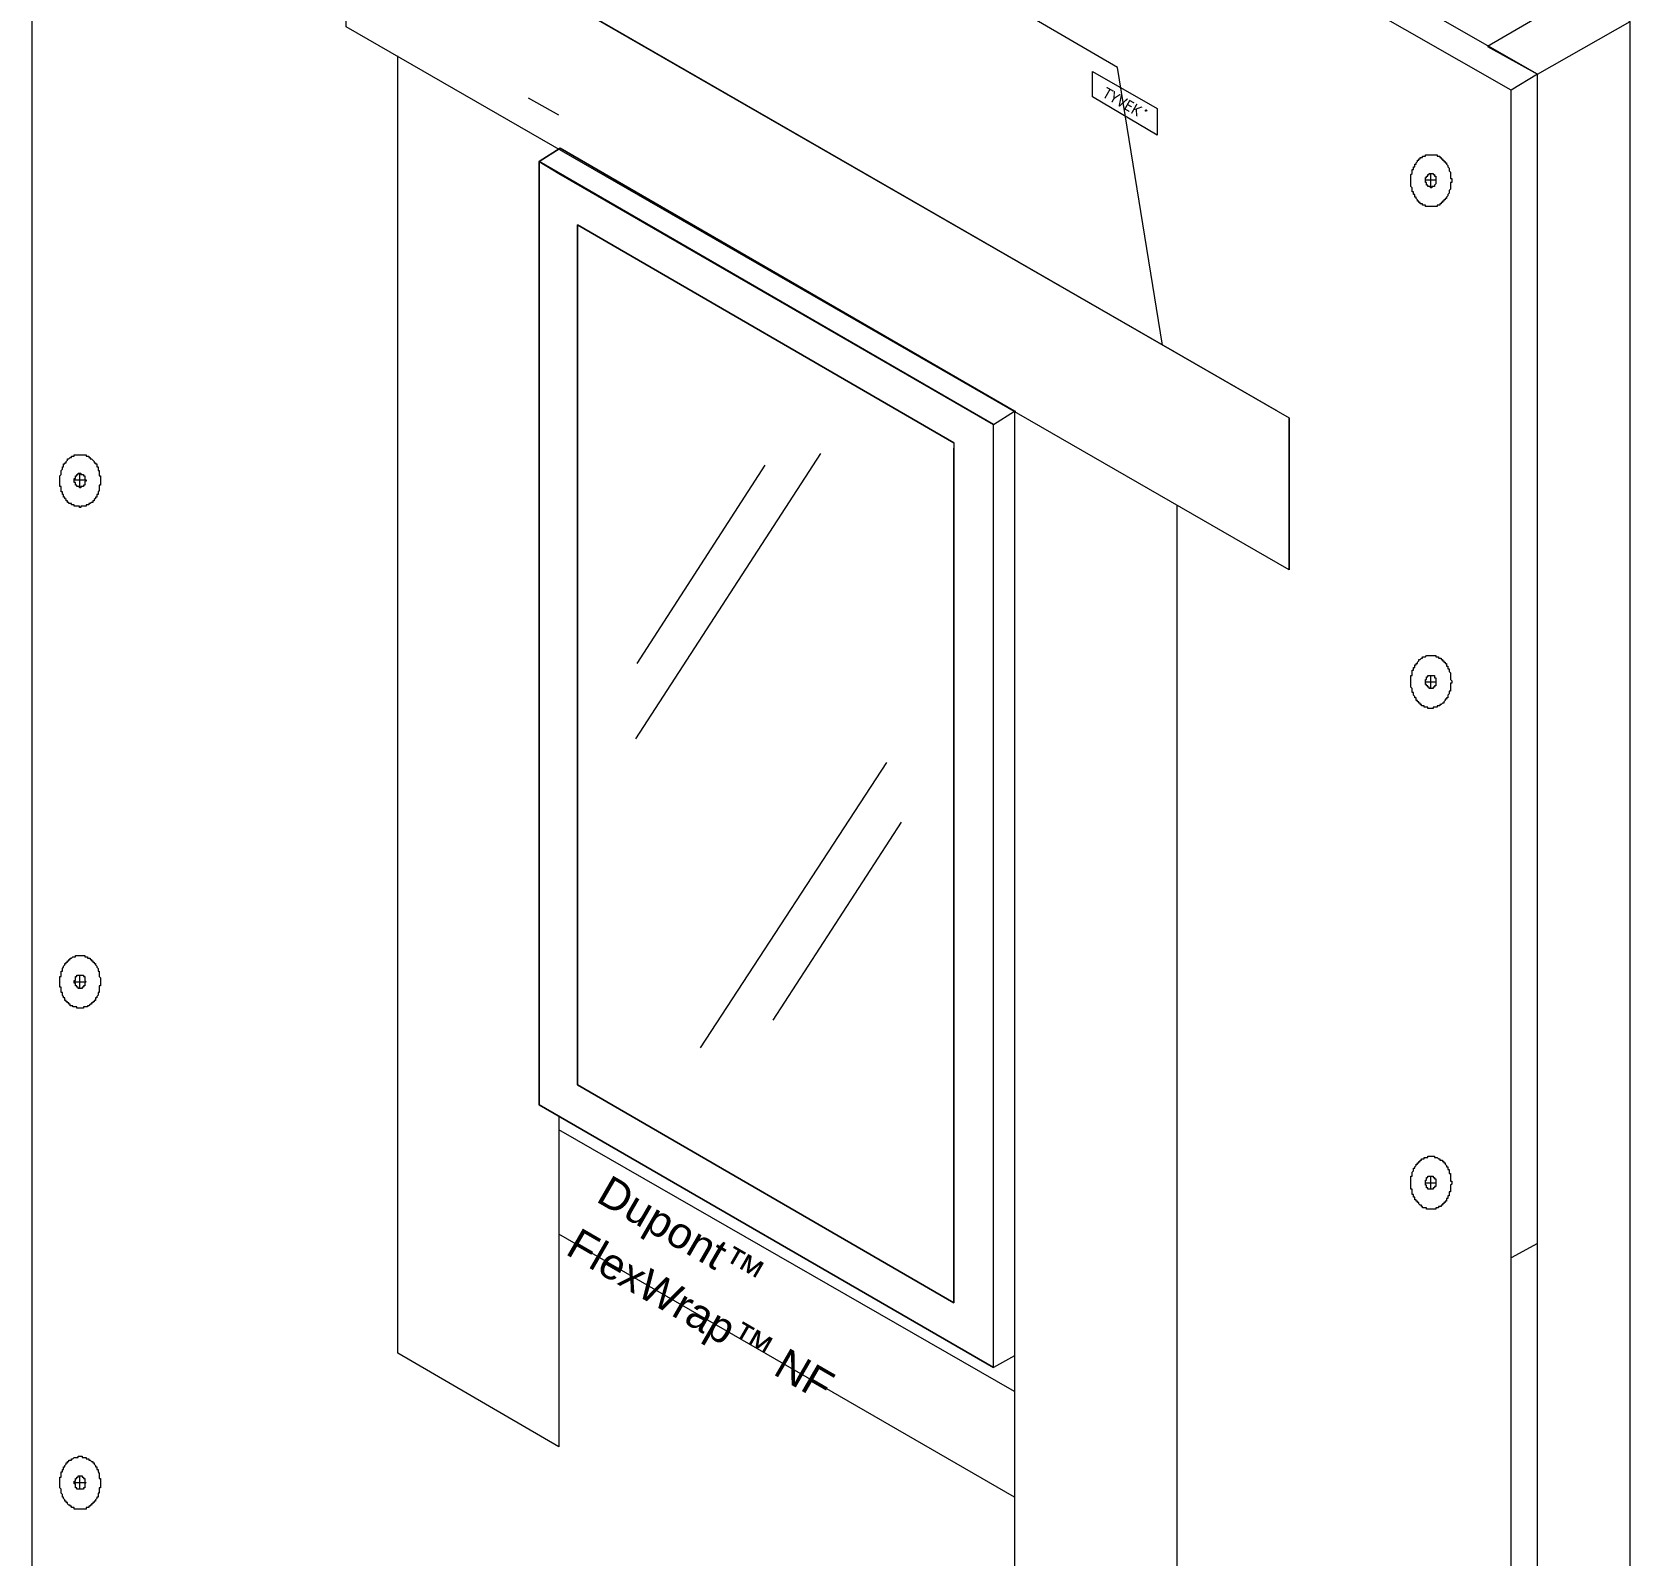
# Model space of a CAD drawing. Header units: inches. Extents: x 0 to 32.7, y -0.1 to 22.9.
# Drawn here: x 14.95 to 16.967, y 2.544 to 4.465 of the extents above; entities that cross this region are included whole.
import ezdxf

# ---------------------------------------------------------------- set-up
doc = ezdxf.new("R2010")
doc.units = ezdxf.units.IN
doc.header["$MEASUREMENT"] = 0
doc.layers.add('PDF_Geometry', color=7, linetype='Continuous', true_color=0x5d5d5d)
doc.layers.add('PDF_Text', color=7, linetype='Continuous')
doc.styles.add('PDF Arial', font='arial.ttf')
doc.styles.add('PDF Chief Blueprint', font='Chief_Blueprint.ttf')
doc.styles.add('PDF Malgun Gothic', font='malgun.ttf')

msp = doc.modelspace()

# ---------------------------------------------------------------- linework, layer by layer
at = {"layer": 'PDF_Geometry', "color": 254, "lineweight": 18, "true_color": 0xe1e1e1}
for points in [[(16.8171, 1.4453), (16.8504, 1.4636), (16.8504, 4.4119), (14.9838, 5.4769), (14.9504, 5.4569)], [(16.8504, 4.4119), (16.8171, 4.3919)], [(16.8504, 2.9369), (16.8171, 2.9186)]]:
    msp.add_lwpolyline(points, dxfattribs=at)
at = {"layer": 'PDF_Geometry', "color": 7, "lineweight": 18}
msp.add_lwpolyline([(16.8171, 1.4453), (16.8171, 4.3919), (14.9504, 5.4569), (14.9504, 2.5253)], close=True, dxfattribs=at)
for points in [[(16.3771, 4.0703), (16.3204, 4.4203), (15.7371, 4.7603), (15.4704, 4.5936)], [(15.6171, 4.3186), (16.1904, 3.9869), (16.1921, 3.9869)]]:
    msp.add_lwpolyline(points, dxfattribs=at)
at = {"layer": 'PDF_Geometry', "color": 252, "lineweight": 18, "true_color": 0x929292}
msp.add_lwpolyline([(16.5371, 3.7869), (15.3471, 4.4719), (15.3471, 4.6636), (16.5371, 3.9786)], close=True, dxfattribs=at)
at = {"layer": 'PDF_Geometry', "color": 251, "lineweight": 18, "true_color": 0x686868}
for points in [[(16.5221, 3.9869), (15.3821, 4.6436)], [(15.6154, 4.3603), (15.5771, 4.3819)], [(16.7088, 4.2786), (16.7221, 4.2786)], [(16.7154, 4.2869), (16.7154, 4.2686)], [(16.8171, 1.4453), (16.8171, 3.9903)], [(15.9454, 3.9336), (15.7121, 3.5736)], [(15.8754, 3.9186), (15.7138, 3.6686)], [(15.0038, 3.9003), (15.0188, 3.9003)], [(15.0104, 3.9086), (15.0104, 3.8903)], [(16.7154, 3.6536), (16.7154, 3.6369)], [(16.7088, 3.6453), (16.7221, 3.6453)], [(16.0288, 3.5436), (15.7938, 3.1836)], [(16.0471, 3.4686), (15.8854, 3.2186)], [(15.0104, 3.2753), (15.0104, 3.2586)], [(15.0038, 3.2669), (15.0188, 3.2669)], [(16.7088, 3.0136), (16.7221, 3.0136)], [(16.7154, 3.0219), (16.7154, 3.0053)], [(15.0104, 2.6436), (15.0104, 2.6269)], [(15.0038, 2.6353), (15.0188, 2.6353)]]:
    msp.add_lwpolyline(points, dxfattribs=at)
at = {"layer": 'PDF_Geometry', "color": 253, "lineweight": 18, "true_color": 0xa2a2a2}
msp.add_lwpolyline([(16.8504, 1.4636), (16.9671, 1.5319), (16.9671, 4.4786), (16.9038, 4.5153), (16.7871, 4.4469), (16.8504, 4.4119), (16.9671, 4.4786)], dxfattribs=at)
at = {"layer": 'PDF_Geometry', "color": 252, "lineweight": 18, "true_color": 0x929292}
for points in [[(15.6154, 3.0969), (15.6154, 2.6803), (15.4121, 2.7986), (15.4121, 4.4353)], [(16.1904, 3.9869), (16.1904, 2.3486), (16.3954, 2.2303), (16.3954, 3.8686)], [(16.5371, 3.7869), (16.5371, 3.9786)]]:
    msp.add_lwpolyline(points, dxfattribs=at)
at = {"layer": 'PDF_Geometry', "color": 254, "lineweight": 18, "true_color": 0xe1e1e1}
msp.add_lwpolyline([(16.3704, 4.3353), (16.2888, 4.3836), (16.2888, 4.4153), (16.3704, 4.3686)], close=True, dxfattribs=at)
at = {"layer": 'PDF_Geometry', "color": 252, "lineweight": 18, "true_color": 0x959595}
for points in [[(16.1904, 3.9869), (16.1904, 2.7953), (16.1638, 2.7803), (15.5904, 3.1119), (15.5904, 4.3019), (15.5904, 3.1119), (16.1638, 2.7803), (16.1638, 3.9703), (15.5904, 4.3019), (15.6154, 4.2869), (16.1638, 3.9703), (16.1904, 3.9869), (15.6171, 4.3186), (15.5904, 4.3019), (15.6171, 4.3186)], [(16.1138, 3.9469), (15.6388, 4.2219), (15.6388, 3.1369), (16.1138, 2.8619), (16.1138, 3.9403)], [(16.1904, 2.7503), (15.6154, 3.0803)]]:
    msp.add_lwpolyline(points, dxfattribs=at)
at = {"layer": 'PDF_Geometry', "lineweight": 18}
for points in [[(16.7154, 4.3103), (16.7171, 4.3103), (16.7188, 4.3103), (16.7204, 4.3103), (16.7221, 4.3103), (16.7238, 4.3103), (16.7238, 4.3086), (16.7254, 4.3086), (16.7271, 4.3086), (16.7271, 4.3069), (16.7288, 4.3069), (16.7288, 4.3053), (16.7304, 4.3053), (16.7304, 4.3036), (16.7321, 4.3036), (16.7321, 4.3019), (16.7338, 4.3019), (16.7338, 4.3003), (16.7354, 4.3003), (16.7354, 4.2986), (16.7371, 4.2969), (16.7371, 4.2953), (16.7388, 4.2936), (16.7388, 4.2919), (16.7388, 4.2903), (16.7404, 4.2886), (16.7404, 4.2869), (16.7404, 4.2853), (16.7404, 4.2836), (16.7404, 4.2819), (16.7404, 4.2803), (16.7421, 4.2803), (16.7421, 4.2786), (16.7421, 4.2769), (16.7421, 4.2753), (16.7404, 4.2753), (16.7404, 4.2736), (16.7404, 4.2719), (16.7404, 4.2703), (16.7404, 4.2686), (16.7404, 4.2669), (16.7388, 4.2653), (16.7388, 4.2636), (16.7388, 4.2619), (16.7371, 4.2603), (16.7371, 4.2586), (16.7354, 4.2569), (16.7354, 4.2553), (16.7338, 4.2553), (16.7338, 4.2536), (16.7321, 4.2536), (16.7321, 4.2519), (16.7304, 4.2519), (16.7304, 4.2503), (16.7288, 4.2503), (16.7288, 4.2486), (16.7271, 4.2486), (16.7271, 4.2469), (16.7254, 4.2469), (16.7238, 4.2469), (16.7238, 4.2453), (16.7221, 4.2453), (16.7204, 4.2453), (16.7188, 4.2453), (16.7171, 4.2453), (16.7154, 4.2453), (16.7138, 4.2453), (16.7121, 4.2453), (16.7104, 4.2453), (16.7088, 4.2453), (16.7088, 4.2469), (16.7071, 4.2469), (16.7054, 4.2469), (16.7054, 4.2486), (16.7038, 4.2486), (16.7021, 4.2486), (16.7021, 4.2503), (16.7004, 4.2503), (16.7004, 4.2519), (16.6988, 4.2519), (16.6988, 4.2536), (16.6971, 4.2553), (16.6971, 4.2569), (16.6954, 4.2569), (16.6954, 4.2586), (16.6954, 4.2603), (16.6938, 4.2603), (16.6938, 4.2619), (16.6938, 4.2636), (16.6921, 4.2636), (16.6921, 4.2653), (16.6921, 4.2669), (16.6921, 4.2686), (16.6904, 4.2703), (16.6904, 4.2719), (16.6904, 4.2736), (16.6904, 4.2753), (16.6904, 4.2769), (16.6904, 4.2786), (16.6904, 4.2803), (16.6904, 4.2819), (16.6904, 4.2836), (16.6904, 4.2853), (16.6921, 4.2869), (16.6921, 4.2886), (16.6921, 4.2903), (16.6921, 4.2919), (16.6938, 4.2919), (16.6938, 4.2936), (16.6938, 4.2953), (16.6954, 4.2953), (16.6954, 4.2969), (16.6954, 4.2986), (16.6971, 4.2986), (16.6971, 4.3003), (16.6988, 4.3019), (16.6988, 4.3036), (16.7004, 4.3036), (16.7004, 4.3053), (16.7021, 4.3053), (16.7021, 4.3069), (16.7038, 4.3069), (16.7054, 4.3069), (16.7054, 4.3086), (16.7071, 4.3086), (16.7088, 4.3086), (16.7088, 4.3103), (16.7104, 4.3103), (16.7121, 4.3103), (16.7138, 4.3103)], [(15.0104, 3.9319), (15.0121, 3.9319), (15.0138, 3.9319), (15.0154, 3.9319), (15.0171, 3.9319), (15.0188, 3.9319), (15.0188, 3.9303), (15.0204, 3.9303), (15.0221, 3.9303), (15.0221, 3.9286), (15.0238, 3.9286), (15.0238, 3.9269), (15.0254, 3.9269), (15.0271, 3.9253), (15.0288, 3.9236), (15.0288, 3.9219), (15.0304, 3.9219), (15.0304, 3.9203), (15.0321, 3.9203), (15.0321, 3.9186), (15.0321, 3.9169), (15.0338, 3.9169), (15.0338, 3.9153), (15.0338, 3.9136), (15.0338, 3.9119), (15.0354, 3.9119), (15.0354, 3.9103), (15.0354, 3.9086), (15.0354, 3.9069), (15.0354, 3.9053), (15.0371, 3.9053), (15.0371, 3.9036), (15.0371, 3.9019), (15.0371, 3.9003), (15.0371, 3.8986), (15.0371, 3.8969), (15.0371, 3.8953), (15.0371, 3.8936), (15.0354, 3.8936), (15.0354, 3.8919), (15.0354, 3.8903), (15.0354, 3.8886), (15.0354, 3.8869), (15.0338, 3.8853), (15.0338, 3.8836), (15.0338, 3.8819), (15.0321, 3.8819), (15.0321, 3.8803), (15.0321, 3.8786), (15.0304, 3.8786), (15.0304, 3.8769), (15.0288, 3.8753), (15.0288, 3.8736), (15.0271, 3.8736), (15.0271, 3.8719), (15.0254, 3.8719), (15.0238, 3.8703), (15.0221, 3.8703), (15.0221, 3.8686), (15.0204, 3.8686), (15.0188, 3.8686), (15.0188, 3.8669), (15.0171, 3.8669), (15.0154, 3.8669), (15.0138, 3.8669), (15.0121, 3.8669), (15.0121, 3.8653), (15.0104, 3.8653), (15.0104, 3.8669), (15.0088, 3.8669), (15.0071, 3.8669), (15.0054, 3.8669), (15.0038, 3.8669), (15.0038, 3.8686), (15.0021, 3.8686), (15.0004, 3.8686), (15.0004, 3.8703), (14.9988, 3.8703), (14.9971, 3.8703), (14.9971, 3.8719), (14.9954, 3.8719), (14.9954, 3.8736), (14.9938, 3.8736), (14.9938, 3.8753), (14.9921, 3.8769), (14.9921, 3.8786), (14.9904, 3.8786), (14.9904, 3.8803), (14.9904, 3.8819), (14.9888, 3.8819), (14.9888, 3.8836), (14.9888, 3.8853), (14.9871, 3.8853), (14.9871, 3.8869), (14.9871, 3.8886), (14.9871, 3.8903), (14.9871, 3.8919), (14.9854, 3.8919), (14.9854, 3.8936), (14.9854, 3.8953), (14.9854, 3.8969), (14.9854, 3.8986), (14.9854, 3.9003), (14.9854, 3.9019), (14.9854, 3.9036), (14.9854, 3.9053), (14.9871, 3.9069), (14.9871, 3.9086), (14.9871, 3.9103), (14.9871, 3.9119), (14.9888, 3.9136), (14.9888, 3.9153), (14.9888, 3.9169), (14.9904, 3.9169), (14.9904, 3.9186), (14.9904, 3.9203), (14.9921, 3.9203), (14.9921, 3.9219), (14.9938, 3.9219), (14.9938, 3.9236), (14.9954, 3.9253), (14.9954, 3.9269), (14.9971, 3.9269), (14.9988, 3.9286), (15.0004, 3.9286), (15.0004, 3.9303), (15.0021, 3.9303), (15.0038, 3.9303), (15.0038, 3.9319), (15.0054, 3.9319), (15.0071, 3.9319), (15.0088, 3.9319)], [(16.7154, 3.6786), (16.7171, 3.6786), (16.7188, 3.6786), (16.7204, 3.6786), (16.7221, 3.6786), (16.7221, 3.6769), (16.7238, 3.6769), (16.7254, 3.6769), (16.7254, 3.6753), (16.7271, 3.6753), (16.7288, 3.6753), (16.7288, 3.6736), (16.7304, 3.6736), (16.7304, 3.6719), (16.7321, 3.6719), (16.7321, 3.6703), (16.7338, 3.6703), (16.7338, 3.6686), (16.7354, 3.6686), (16.7354, 3.6669), (16.7354, 3.6653), (16.7371, 3.6653), (16.7371, 3.6636), (16.7371, 3.6619), (16.7388, 3.6619), (16.7388, 3.6603), (16.7388, 3.6586), (16.7404, 3.6569), (16.7404, 3.6553), (16.7404, 3.6536), (16.7404, 3.6519), (16.7404, 3.6503), (16.7404, 3.6486), (16.7421, 3.6469), (16.7421, 3.6453), (16.7421, 3.6436), (16.7404, 3.6436), (16.7404, 3.6419), (16.7404, 3.6403), (16.7404, 3.6386), (16.7404, 3.6369), (16.7404, 3.6353), (16.7404, 3.6336), (16.7388, 3.6336), (16.7388, 3.6319), (16.7388, 3.6303), (16.7371, 3.6286), (16.7371, 3.6269), (16.7371, 3.6253), (16.7354, 3.6253), (16.7354, 3.6236), (16.7338, 3.6236), (16.7338, 3.6219), (16.7321, 3.6203), (16.7321, 3.6186), (16.7304, 3.6186), (16.7288, 3.6169), (16.7271, 3.6169), (16.7271, 3.6153), (16.7254, 3.6153), (16.7238, 3.6153), (16.7238, 3.6136), (16.7221, 3.6136), (16.7204, 3.6136), (16.7188, 3.6136), (16.7188, 3.6119), (16.7171, 3.6119), (16.7154, 3.6119), (16.7138, 3.6119), (16.7121, 3.6119), (16.7121, 3.6136), (16.7104, 3.6136), (16.7088, 3.6136), (16.7071, 3.6136), (16.7071, 3.6153), (16.7054, 3.6153), (16.7038, 3.6153), (16.7038, 3.6169), (16.7021, 3.6169), (16.7021, 3.6186), (16.7004, 3.6186), (16.7004, 3.6203), (16.6988, 3.6203), (16.6988, 3.6219), (16.6971, 3.6219), (16.6971, 3.6236), (16.6971, 3.6253), (16.6954, 3.6253), (16.6954, 3.6269), (16.6938, 3.6286), (16.6938, 3.6303), (16.6938, 3.6319), (16.6921, 3.6319), (16.6921, 3.6336), (16.6921, 3.6353), (16.6921, 3.6369), (16.6904, 3.6386), (16.6904, 3.6403), (16.6904, 3.6419), (16.6904, 3.6436), (16.6904, 3.6453), (16.6904, 3.6469), (16.6904, 3.6486), (16.6904, 3.6503), (16.6904, 3.6519), (16.6904, 3.6536), (16.6921, 3.6536), (16.6921, 3.6553), (16.6921, 3.6569), (16.6921, 3.6586), (16.6921, 3.6603), (16.6938, 3.6603), (16.6938, 3.6619), (16.6938, 3.6636), (16.6954, 3.6636), (16.6954, 3.6653), (16.6954, 3.6669), (16.6971, 3.6669), (16.6971, 3.6686), (16.6988, 3.6686), (16.6988, 3.6703), (16.7004, 3.6719), (16.7004, 3.6736), (16.7021, 3.6736), (16.7038, 3.6753), (16.7054, 3.6753), (16.7054, 3.6769), (16.7071, 3.6769), (16.7088, 3.6769), (16.7104, 3.6786), (16.7121, 3.6786), (16.7138, 3.6786)], [(15.0104, 3.3003), (15.0121, 3.3003), (15.0138, 3.3003), (15.0154, 3.3003), (15.0171, 3.3003), (15.0171, 3.2986), (15.0188, 3.2986), (15.0204, 3.2986), (15.0204, 3.2969), (15.0221, 3.2969), (15.0238, 3.2969), (15.0238, 3.2953), (15.0254, 3.2953), (15.0254, 3.2936), (15.0271, 3.2936), (15.0271, 3.2919), (15.0288, 3.2919), (15.0288, 3.2903), (15.0304, 3.2903), (15.0304, 3.2886), (15.0321, 3.2869), (15.0321, 3.2853), (15.0338, 3.2836), (15.0338, 3.2819), (15.0338, 3.2803), (15.0354, 3.2803), (15.0354, 3.2786), (15.0354, 3.2769), (15.0354, 3.2753), (15.0354, 3.2736), (15.0371, 3.2719), (15.0371, 3.2703), (15.0371, 3.2686), (15.0371, 3.2669), (15.0371, 3.2653), (15.0371, 3.2636), (15.0371, 3.2619), (15.0354, 3.2619), (15.0354, 3.2603), (15.0354, 3.2586), (15.0354, 3.2569), (15.0354, 3.2553), (15.0354, 3.2536), (15.0338, 3.2536), (15.0338, 3.2519), (15.0338, 3.2503), (15.0321, 3.2486), (15.0321, 3.2469), (15.0304, 3.2469), (15.0304, 3.2453), (15.0304, 3.2436), (15.0288, 3.2436), (15.0288, 3.2419), (15.0271, 3.2419), (15.0271, 3.2403), (15.0254, 3.2403), (15.0254, 3.2386), (15.0238, 3.2386), (15.0221, 3.2369), (15.0204, 3.2369), (15.0204, 3.2353), (15.0188, 3.2353), (15.0171, 3.2353), (15.0154, 3.2353), (15.0154, 3.2336), (15.0138, 3.2336), (15.0121, 3.2336), (15.0104, 3.2336), (15.0088, 3.2336), (15.0071, 3.2336), (15.0071, 3.2353), (15.0054, 3.2353), (15.0038, 3.2353), (15.0021, 3.2353), (15.0021, 3.2369), (15.0004, 3.2369), (14.9988, 3.2369), (14.9988, 3.2386), (14.9971, 3.2386), (14.9971, 3.2403), (14.9954, 3.2403), (14.9954, 3.2419), (14.9938, 3.2419), (14.9938, 3.2436), (14.9921, 3.2436), (14.9921, 3.2453), (14.9921, 3.2469), (14.9904, 3.2469), (14.9904, 3.2486), (14.9888, 3.2503), (14.9888, 3.2519), (14.9888, 3.2536), (14.9871, 3.2536), (14.9871, 3.2553), (14.9871, 3.2569), (14.9871, 3.2586), (14.9871, 3.2603), (14.9854, 3.2603), (14.9854, 3.2619), (14.9854, 3.2636), (14.9854, 3.2653), (14.9854, 3.2669), (14.9854, 3.2686), (14.9854, 3.2703), (14.9854, 3.2719), (14.9854, 3.2736), (14.9871, 3.2736), (14.9871, 3.2753), (14.9871, 3.2769), (14.9871, 3.2786), (14.9871, 3.2803), (14.9888, 3.2803), (14.9888, 3.2819), (14.9888, 3.2836), (14.9904, 3.2853), (14.9904, 3.2869), (14.9921, 3.2886), (14.9921, 3.2903), (14.9938, 3.2903), (14.9938, 3.2919), (14.9954, 3.2919), (14.9954, 3.2936), (14.9971, 3.2936), (14.9971, 3.2953), (14.9988, 3.2953), (14.9988, 3.2969), (15.0004, 3.2969), (15.0021, 3.2986), (15.0038, 3.2986), (15.0054, 3.2986), (15.0054, 3.3003), (15.0071, 3.3003), (15.0088, 3.3003)], [(16.7154, 3.0469), (16.7171, 3.0469), (16.7188, 3.0469), (16.7204, 3.0469), (16.7204, 3.0453), (16.7221, 3.0453), (16.7238, 3.0453), (16.7254, 3.0436), (16.7271, 3.0436), (16.7271, 3.0419), (16.7288, 3.0419), (16.7304, 3.0419), (16.7304, 3.0403), (16.7321, 3.0403), (16.7321, 3.0386), (16.7338, 3.0386), (16.7338, 3.0369), (16.7354, 3.0353), (16.7354, 3.0336), (16.7371, 3.0336), (16.7371, 3.0319), (16.7371, 3.0303), (16.7388, 3.0303), (16.7388, 3.0286), (16.7388, 3.0269), (16.7388, 3.0253), (16.7404, 3.0253), (16.7404, 3.0236), (16.7404, 3.0219), (16.7404, 3.0203), (16.7404, 3.0186), (16.7404, 3.0169), (16.7404, 3.0153), (16.7421, 3.0153), (16.7421, 3.0136), (16.7421, 3.0119), (16.7404, 3.0103), (16.7404, 3.0086), (16.7404, 3.0069), (16.7404, 3.0053), (16.7404, 3.0036), (16.7404, 3.0019), (16.7388, 3.0019), (16.7388, 3.0003), (16.7388, 2.9986), (16.7388, 2.9969), (16.7371, 2.9969), (16.7371, 2.9953), (16.7371, 2.9936), (16.7354, 2.9936), (16.7354, 2.9919), (16.7354, 2.9903), (16.7338, 2.9903), (16.7338, 2.9886), (16.7321, 2.9886), (16.7321, 2.9869), (16.7304, 2.9869), (16.7304, 2.9853), (16.7288, 2.9853), (16.7288, 2.9836), (16.7271, 2.9836), (16.7254, 2.9836), (16.7254, 2.9819), (16.7238, 2.9819), (16.7221, 2.9819), (16.7221, 2.9803), (16.7204, 2.9803), (16.7188, 2.9803), (16.7171, 2.9803), (16.7154, 2.9803), (16.7138, 2.9803), (16.7121, 2.9803), (16.7104, 2.9803), (16.7104, 2.9819), (16.7088, 2.9819), (16.7071, 2.9819), (16.7054, 2.9819), (16.7054, 2.9836), (16.7038, 2.9836), (16.7038, 2.9853), (16.7021, 2.9853), (16.7004, 2.9869), (16.7004, 2.9886), (16.6988, 2.9886), (16.6988, 2.9903), (16.6971, 2.9903), (16.6971, 2.9919), (16.6954, 2.9919), (16.6954, 2.9936), (16.6954, 2.9953), (16.6938, 2.9953), (16.6938, 2.9969), (16.6938, 2.9986), (16.6921, 2.9986), (16.6921, 3.0003), (16.6921, 3.0019), (16.6921, 3.0036), (16.6921, 3.0053), (16.6904, 3.0053), (16.6904, 3.0069), (16.6904, 3.0086), (16.6904, 3.0103), (16.6904, 3.0119), (16.6904, 3.0136), (16.6904, 3.0153), (16.6904, 3.0169), (16.6904, 3.0186), (16.6904, 3.0203), (16.6904, 3.0219), (16.6921, 3.0219), (16.6921, 3.0236), (16.6921, 3.0253), (16.6921, 3.0269), (16.6938, 3.0286), (16.6938, 3.0303), (16.6938, 3.0319), (16.6954, 3.0319), (16.6954, 3.0336), (16.6971, 3.0353), (16.6971, 3.0369), (16.6988, 3.0369), (16.6988, 3.0386), (16.7004, 3.0386), (16.7004, 3.0403), (16.7021, 3.0403), (16.7021, 3.0419), (16.7038, 3.0419), (16.7038, 3.0436), (16.7054, 3.0436), (16.7071, 3.0436), (16.7071, 3.0453), (16.7088, 3.0453), (16.7104, 3.0453), (16.7121, 3.0453), (16.7121, 3.0469), (16.7138, 3.0469)], [(15.0104, 2.6686), (15.0121, 2.6686), (15.0138, 2.6686), (15.0138, 2.6669), (15.0154, 2.6669), (15.0171, 2.6669), (15.0188, 2.6669), (15.0188, 2.6653), (15.0204, 2.6653), (15.0221, 2.6653), (15.0221, 2.6636), (15.0238, 2.6636), (15.0254, 2.6619), (15.0271, 2.6619), (15.0271, 2.6603), (15.0288, 2.6603), (15.0288, 2.6586), (15.0304, 2.6569), (15.0304, 2.6553), (15.0321, 2.6553), (15.0321, 2.6536), (15.0321, 2.6519), (15.0338, 2.6519), (15.0338, 2.6503), (15.0338, 2.6486), (15.0354, 2.6469), (15.0354, 2.6453), (15.0354, 2.6436), (15.0354, 2.6419), (15.0354, 2.6403), (15.0371, 2.6403), (15.0371, 2.6386), (15.0371, 2.6369), (15.0371, 2.6353), (15.0371, 2.6336), (15.0371, 2.6319), (15.0371, 2.6303), (15.0371, 2.6286), (15.0354, 2.6286), (15.0354, 2.6269), (15.0354, 2.6253), (15.0354, 2.6236), (15.0354, 2.6219), (15.0338, 2.6219), (15.0338, 2.6203), (15.0338, 2.6186), (15.0338, 2.6169), (15.0321, 2.6169), (15.0321, 2.6153), (15.0304, 2.6136), (15.0304, 2.6119), (15.0288, 2.6119), (15.0288, 2.6103), (15.0271, 2.6103), (15.0271, 2.6086), (15.0254, 2.6086), (15.0254, 2.6069), (15.0238, 2.6069), (15.0238, 2.6053), (15.0221, 2.6053), (15.0221, 2.6036), (15.0204, 2.6036), (15.0188, 2.6036), (15.0188, 2.6019), (15.0171, 2.6019), (15.0154, 2.6019), (15.0138, 2.6019), (15.0121, 2.6019), (15.0104, 2.6019), (15.0088, 2.6019), (15.0071, 2.6019), (15.0054, 2.6019), (15.0038, 2.6019), (15.0038, 2.6036), (15.0021, 2.6036), (15.0004, 2.6036), (15.0004, 2.6053), (14.9988, 2.6053), (14.9988, 2.6069), (14.9971, 2.6069), (14.9954, 2.6086), (14.9954, 2.6103), (14.9938, 2.6103), (14.9938, 2.6119), (14.9921, 2.6119), (14.9921, 2.6136), (14.9904, 2.6153), (14.9904, 2.6169), (14.9888, 2.6169), (14.9888, 2.6186), (14.9888, 2.6203), (14.9871, 2.6219), (14.9871, 2.6236), (14.9871, 2.6253), (14.9871, 2.6269), (14.9854, 2.6286), (14.9854, 2.6303), (14.9854, 2.6319), (14.9854, 2.6336), (14.9854, 2.6353), (14.9854, 2.6369), (14.9854, 2.6386), (14.9854, 2.6403), (14.9854, 2.6419), (14.9871, 2.6419), (14.9871, 2.6436), (14.9871, 2.6453), (14.9871, 2.6469), (14.9871, 2.6486), (14.9888, 2.6486), (14.9888, 2.6503), (14.9888, 2.6519), (14.9904, 2.6519), (14.9904, 2.6536), (14.9904, 2.6553), (14.9921, 2.6553), (14.9921, 2.6569), (14.9938, 2.6586), (14.9938, 2.6603), (14.9954, 2.6603), (14.9954, 2.6619), (14.9971, 2.6619), (14.9971, 2.6636), (14.9988, 2.6636), (15.0004, 2.6636), (15.0004, 2.6653), (15.0021, 2.6653), (15.0038, 2.6669), (15.0054, 2.6669), (15.0071, 2.6669), (15.0088, 2.6669), (15.0088, 2.6686)]]:
    msp.add_lwpolyline(points, close=True, dxfattribs=at)
at = {"layer": 'PDF_Geometry', "color": 251, "lineweight": 18, "true_color": 0x686868}
for points in [[(16.7154, 4.2869), (16.7171, 4.2869), (16.7188, 4.2869), (16.7188, 4.2853), (16.7204, 4.2853), (16.7204, 4.2836), (16.7221, 4.2836), (16.7221, 4.2819), (16.7221, 4.2803), (16.7221, 4.2786), (16.7221, 4.2769), (16.7221, 4.2753), (16.7221, 4.2736), (16.7204, 4.2719), (16.7204, 4.2703), (16.7188, 4.2703), (16.7171, 4.2703), (16.7171, 4.2686), (16.7154, 4.2686), (16.7154, 4.2703), (16.7138, 4.2703), (16.7121, 4.2703), (16.7121, 4.2719), (16.7104, 4.2719), (16.7104, 4.2736), (16.7104, 4.2753), (16.7088, 4.2753), (16.7088, 4.2769), (16.7088, 4.2786), (16.7088, 4.2803), (16.7088, 4.2819), (16.7104, 4.2819), (16.7104, 4.2836), (16.7121, 4.2836), (16.7121, 4.2853), (16.7138, 4.2853), (16.7138, 4.2869)], [(15.0104, 3.9086), (15.0121, 3.9086), (15.0121, 3.9069), (15.0138, 3.9069), (15.0154, 3.9069), (15.0154, 3.9053), (15.0171, 3.9053), (15.0171, 3.9036), (15.0171, 3.9019), (15.0171, 3.9003), (15.0188, 3.9003), (15.0188, 3.8986), (15.0171, 3.8986), (15.0171, 3.8969), (15.0171, 3.8953), (15.0171, 3.8936), (15.0154, 3.8936), (15.0154, 3.8919), (15.0138, 3.8919), (15.0121, 3.8919), (15.0121, 3.8903), (15.0104, 3.8903), (15.0104, 3.8919), (15.0088, 3.8919), (15.0071, 3.8919), (15.0071, 3.8936), (15.0054, 3.8936), (15.0054, 3.8953), (15.0054, 3.8969), (15.0038, 3.8969), (15.0038, 3.8986), (15.0038, 3.9003), (15.0038, 3.9019), (15.0054, 3.9019), (15.0054, 3.9036), (15.0054, 3.9053), (15.0071, 3.9053), (15.0071, 3.9069), (15.0088, 3.9069), (15.0088, 3.9086)], [(16.7154, 3.6536), (16.7171, 3.6536), (16.7188, 3.6536), (16.7204, 3.6536), (16.7204, 3.6519), (16.7204, 3.6503), (16.7221, 3.6503), (16.7221, 3.6486), (16.7221, 3.6469), (16.7221, 3.6453), (16.7221, 3.6436), (16.7221, 3.6419), (16.7221, 3.6403), (16.7204, 3.6403), (16.7204, 3.6386), (16.7188, 3.6386), (16.7188, 3.6369), (16.7171, 3.6369), (16.7154, 3.6369), (16.7138, 3.6369), (16.7138, 3.6386), (16.7121, 3.6386), (16.7121, 3.6403), (16.7104, 3.6403), (16.7104, 3.6419), (16.7088, 3.6419), (16.7088, 3.6436), (16.7088, 3.6453), (16.7088, 3.6469), (16.7088, 3.6486), (16.7104, 3.6486), (16.7104, 3.6503), (16.7104, 3.6519), (16.7121, 3.6519), (16.7121, 3.6536), (16.7138, 3.6536)], [(15.0104, 3.2753), (15.0121, 3.2753), (15.0138, 3.2753), (15.0154, 3.2753), (15.0154, 3.2736), (15.0171, 3.2736), (15.0171, 3.2719), (15.0171, 3.2703), (15.0171, 3.2686), (15.0188, 3.2669), (15.0171, 3.2669), (15.0171, 3.2653), (15.0171, 3.2636), (15.0171, 3.2619), (15.0154, 3.2619), (15.0154, 3.2603), (15.0138, 3.2603), (15.0138, 3.2586), (15.0121, 3.2586), (15.0104, 3.2586), (15.0088, 3.2586), (15.0088, 3.2603), (15.0071, 3.2603), (15.0071, 3.2619), (15.0054, 3.2619), (15.0054, 3.2636), (15.0054, 3.2653), (15.0038, 3.2653), (15.0038, 3.2669), (15.0038, 3.2686), (15.0054, 3.2686), (15.0054, 3.2703), (15.0054, 3.2719), (15.0054, 3.2736), (15.0071, 3.2736), (15.0071, 3.2753), (15.0088, 3.2753)], [(16.7154, 3.0219), (16.7171, 3.0219), (16.7188, 3.0219), (16.7188, 3.0203), (16.7204, 3.0203), (16.7204, 3.0186), (16.7221, 3.0186), (16.7221, 3.0169), (16.7221, 3.0153), (16.7221, 3.0136), (16.7221, 3.0119), (16.7221, 3.0103), (16.7221, 3.0086), (16.7204, 3.0086), (16.7204, 3.0069), (16.7188, 3.0069), (16.7188, 3.0053), (16.7171, 3.0053), (16.7154, 3.0053), (16.7138, 3.0053), (16.7121, 3.0053), (16.7121, 3.0069), (16.7104, 3.0069), (16.7104, 3.0086), (16.7104, 3.0103), (16.7088, 3.0103), (16.7088, 3.0119), (16.7088, 3.0136), (16.7088, 3.0153), (16.7088, 3.0169), (16.7104, 3.0169), (16.7104, 3.0186), (16.7104, 3.0203), (16.7121, 3.0203), (16.7121, 3.0219), (16.7138, 3.0219)], [(15.0104, 2.6436), (15.0121, 2.6436), (15.0138, 2.6436), (15.0138, 2.6419), (15.0154, 2.6419), (15.0154, 2.6403), (15.0171, 2.6403), (15.0171, 2.6386), (15.0171, 2.6369), (15.0171, 2.6353), (15.0188, 2.6353), (15.0171, 2.6336), (15.0171, 2.6319), (15.0171, 2.6303), (15.0171, 2.6286), (15.0154, 2.6286), (15.0154, 2.6269), (15.0138, 2.6269), (15.0121, 2.6269), (15.0104, 2.6269), (15.0088, 2.6269), (15.0071, 2.6269), (15.0071, 2.6286), (15.0054, 2.6286), (15.0054, 2.6303), (15.0054, 2.6319), (15.0054, 2.6336), (15.0038, 2.6336), (15.0038, 2.6353), (15.0038, 2.6369), (15.0054, 2.6369), (15.0054, 2.6386), (15.0054, 2.6403), (15.0071, 2.6403), (15.0071, 2.6419), (15.0088, 2.6419), (15.0088, 2.6436)]]:
    msp.add_lwpolyline(points, close=True, dxfattribs=at)
at = {"layer": 'PDF_Geometry', "color": 252, "lineweight": 18, "true_color": 0x959595}
msp.add_lwpolyline([(15.6388, 3.1369), (15.6388, 4.2219), (16.1138, 3.9469), (16.1138, 2.8619)], close=True, dxfattribs=at)
at = {"layer": 'PDF_Geometry', "color": 9, "lineweight": 18, "true_color": 0xbfbfbf}
msp.add_lwpolyline([(16.1904, 3.9869), (16.1904, 2.7953)], dxfattribs=at)
at = {"layer": 'PDF_Geometry', "color": 253, "lineweight": 18, "true_color": 0xb2b2b2}
msp.add_lwpolyline([(16.1904, 2.6169), (15.6154, 2.9486)], dxfattribs=at)
at = {"layer": 'PDF_Geometry', "color": 251, "lineweight": 18, "true_color": 0x686868}
msp.add_circle((16.3563, 4.3661), 0.000831, dxfattribs=at)

# ---------------------------------------------------------------- texts
at = {"layer": 'PDF_Text', "color": 251, "true_color": 0x686868, "attachment_point": 7, "rotation": 330.4041}
for s, insert, char_height, style in [('TYVEK', (16.3, 4.3841), 0.01387, 'PDF Malgun Gothic'), ('R', (16.3556, 4.3664), 0.00156, 'PDF Chief Blueprint')]:
    msp.add_mtext(s, dxfattribs=dict(at, insert=insert, char_height=char_height, style=style))
at = {"layer": 'PDF_Text', "color": 250, "true_color": 0x1c1c1c, "attachment_point": 7, "rotation": 329.9511, "style": 'PDF Arial'}
for s, insert, char_height in [('Dupont™', (15.6548, 2.9805), 0.03899), ('FlexWrap™ NF', (15.6163, 2.914), 0.038991)]:
    msp.add_mtext(s, dxfattribs=dict(at, insert=insert, char_height=char_height))

doc.saveas('drawing.dxf')
